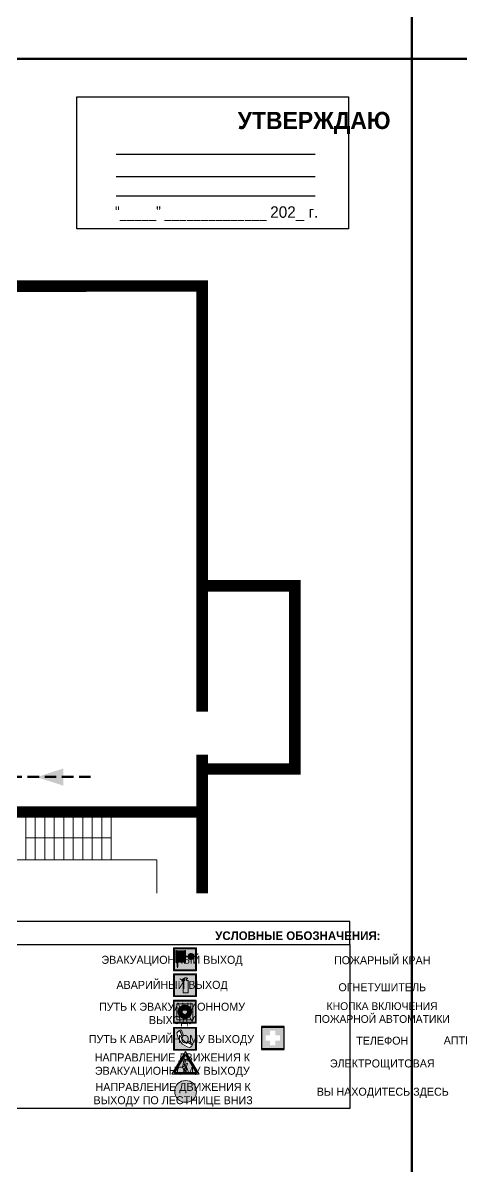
# Model space of a CAD drawing. Header units: millimetres. Extents: x 13114 to 67229, y 22859 to 38520.
# Drawn here: x 29835.5 to 29988.6, y 24678 to 25078.1 of the extents above; entities that cross this region are included whole.
import ezdxf

# ---------------------------------------------------------------- set-up
doc = ezdxf.new("R2010")
doc.units = ezdxf.units.MM
doc.linetypes.add('{ Wide Dash }', pattern=[12, 4, -2, 4, -2])
doc.layers.add('План_Штампы', color=7, linetype='Continuous')
doc.styles.add('обычный', font='arial.ttf')

# ---------------------------------------------------------------- blocks, each defined once
blk = doc.blocks.new('A$C3E6D3DDE')
at = {"lineweight": 5}
h = blk.add_hatch(color=40, dxfattribs=at)
h.paths.add_polyline_path([(24.1, 1.45), (16.46, -11.35), (31.74, -11.35)])
h.paths.add_polyline_path([(24.09, -0.46), (30.03, -10.41), (18.14, -10.41)], flags=16)
h.paths.add_polyline_path([(24.54, -3.08), (23.41, -6.02), (25.13, -5.01), (24.33, -8.5), (24.82, -8.27), (23.79, -9.86), (23.4, -8.04), (23.8, -8.43), (24.04, -6.29), (22.39, -7.25), (23.44, -3.08)], flags=0)
h = blk.add_hatch(color=256, dxfattribs=at)
h.paths.add_polyline_path([(24.37, 0.03, 0.567511), (23.82, 0.03), (17.59, -10.4, 0.582454), (17.86, -10.88), (30.32, -10.88, 0.582149), (30.6, -10.4)])
h.paths.add_polyline_path([(24.09, -0.46), (18.14, -10.41), (30.03, -10.41)], flags=16)
h.paths.add_polyline_path([(24.54, -3.08), (23.41, -6.02), (25.13, -5.01), (24.33, -8.5), (24.82, -8.27), (23.79, -9.86), (23.4, -8.04), (23.8, -8.43), (24.04, -6.29), (22.39, -7.25), (23.44, -3.08)], flags=0)
h = blk.add_hatch(color=40, dxfattribs=at)
h.paths.add_polyline_path([(24.09, -0.46), (18.14, -10.41), (30.03, -10.41)])
h.paths.add_polyline_path([(24.82, -8.27), (23.79, -9.86), (23.4, -8.04), (23.8, -8.43), (24.04, -6.29), (22.39, -7.25), (23.44, -3.08), (24.54, -3.08), (23.41, -6.02), (25.13, -5.01), (24.33, -8.5)], flags=16)
at = {"color": 40, "lineweight": 5}
for p, q in [((16.46, -11.35), (24.1, 1.45)), ((24.1, 1.45), (31.74, -11.35))]:
    blk.add_line(p, q, dxfattribs=at)
at = {"lineweight": 5}
for p, q in [((17.59, -10.4), (23.82, 0.03)), ((24.37, 0.03), (30.6, -10.4)), ((18.14, -10.41), (24.09, -0.46)), ((23.44, -3.08), (22.39, -7.25)), ((22.39, -7.25), (24.04, -6.29)), ((23.41, -6.02), (24.54, -3.08)), ((25.13, -5.01), (23.41, -6.02)), ((24.54, -3.08), (23.44, -3.08)), ((24.04, -6.29), (23.8, -8.43)), ((24.09, -0.46), (30.03, -10.41)), ((24.33, -8.5), (25.13, -5.01)), ((17.86, -10.88), (30.32, -10.88)), ((18.14, -10.41), (30.03, -10.41)), ((23.8, -8.43), (23.4, -8.04)), ((23.4, -8.04), (23.79, -9.86)), ((23.79, -9.86), (24.82, -8.27)), ((24.82, -8.27), (24.33, -8.5))]:
    blk.add_line(p, q, dxfattribs=at)
at = {"color": 50, "lineweight": 5}
blk.add_line((31.74, -11.35), (16.46, -11.35), dxfattribs=at)
blk = doc.blocks.new('A$C54414219')
at = {"true_color": 0xffffff}
h = blk.add_hatch(color=7, dxfattribs=at)
h.paths.add_polyline_path([(2.39, -9.45), (2.39, -18.3), (11.23, -18.3), (11.23, -9.45)], flags=0)
h.paths.add_polyline_path([(10.71, -13.87, -1), (2.92, -13.87, -1)], flags=0)
h.paths.add_polyline_path([(8.3, -13.87, -1), (5.33, -13.87, -1)], flags=0)
h.paths.add_polyline_path([(0.41, -7.47), (0.41, -20.27), (13.21, -20.27), (13.21, -7.47)])
h.paths.add_polyline_path([(0.92, -19.77), (12.71, -19.77), (12.71, -7.98), (0.92, -7.98)], flags=16)
h.paths.add_polyline_path([(11.23, -9.45), (11.23, -18.3), (2.39, -18.3), (2.39, -9.45)], flags=0)
at = {"lineweight": 5}
h = blk.add_hatch(color=242, dxfattribs=at)
h.paths.add_polyline_path([(12.71, -7.98), (0.92, -7.98), (0.92, -19.77), (12.71, -19.77)])
h.paths.add_polyline_path([(11.23, -18.3), (2.39, -18.3), (2.39, -9.45), (11.23, -9.45)], flags=16)
h.paths.add_polyline_path([(10.71, -13.87, -1), (2.92, -13.87, -1)], flags=0)
h.paths.add_polyline_path([(8.3, -13.87, -1), (5.33, -13.87, -1)], flags=0)
at = {"true_color": 0xffffff}
h = blk.add_hatch(color=7, dxfattribs=at)
h.paths.add_polyline_path([(2.39, -9.45), (2.39, -18.3), (11.23, -18.3), (11.23, -9.45)])
h.paths.add_polyline_path([(10.71, -13.87, -1), (2.92, -13.87, -1)], flags=16)
h.paths.add_polyline_path([(8.3, -13.87, -1), (5.33, -13.87, -1)], flags=0)
at = {"lineweight": 5}
h = blk.add_hatch(color=242, dxfattribs=at)
h.paths.add_polyline_path([(2.92, -13.87, 1), (10.71, -13.87, 1)])
h.paths.add_polyline_path([(8.3, -13.87, -1), (5.33, -13.87, -1)], flags=16)
at = {"color": 242, "lineweight": 5}
for p, q in [((0.41, -20.27), (0.41, -7.47)), ((0.41, -7.47), (13.21, -7.47)), ((0.41, -7.47), (13.21, -7.47)), ((13.21, -20.27), (13.21, -7.47)), ((0.41, -20.27), (13.21, -20.27))]:
    blk.add_line(p, q, dxfattribs=at)
for points in [[(0.92, -7.98), (12.71, -7.98), (12.71, -19.77), (0.92, -19.77)], [(2.39, -9.45), (11.23, -9.45), (11.23, -18.3), (2.39, -18.3)]]:
    blk.add_lwpolyline(points, close=True, dxfattribs=at)
for radius in [3.89, 1.49]:
    blk.add_circle((6.81, -13.87), radius, dxfattribs=at)
blk = doc.blocks.new('A$C456E1F9C')
at = {"lineweight": 5}
h = blk.add_hatch(color=242, dxfattribs=at)
h.paths.add_polyline_path([(0.51, -1.47), (0.51, -13.26), (12.29, -13.26), (12.29, -1.47)])
h.paths.add_polyline_path([(5.42, -4.95, -0.254479), (4.78, -5.4), (3.52, -2.53, -0.209735), (4.23, -2.4)], flags=16)
h.paths.add_polyline_path([(8.53, -8.6), (10.87, -10.17), (10.54, -10.76), (8.03, -9.13, -0.192251)], flags=16)
h.paths.add_polyline_path([(4.61, -5.49, 0.005518), (3.87, -5.72, 0.128647), (7.49, -10.01, 0.00809), (7.83, -9.33), (10.47, -10.97, -0.16736), (8.99, -12.25, -0.327862), (1.95, -3.95, -0.166952), (3.36, -2.62)], flags=16)
at = {"color": 242, "lineweight": 5}
for p, q in [((0, -13.77), (0, -0.97)), ((12.8, -0.97), (0, -0.97)), ((4.61, -5.49), (3.36, -2.62)), ((3.52, -2.53), (4.78, -5.4)), ((4.23, -2.4), (5.42, -4.95)), ((12.8, -13.77), (12.8, -0.97)), ((7.83, -9.33), (10.47, -10.97)), ((8.03, -9.13), (10.54, -10.76)), ((10.81, -10.12), (8.53, -8.6)), ((10.54, -10.76), (10.8, -10.3)), ((10.8, -10.3), (10.81, -10.12)), ((0, -13.77), (12.8, -13.77))]:
    blk.add_line(p, q, dxfattribs=at)
blk.add_lwpolyline([(0.51, -1.47), (12.29, -1.47), (12.29, -13.26), (0.51, -13.26)], close=True, dxfattribs=at)
for centre, radius, start, end in [((4.59, -5.34), 2.99, 114.28453, 152.19739), ((11.12, -3.31), 9.19, 183.99153, 256.60086), ((4.02, -3.27), 0.891, 76.32839, 123.70924), ((14.98, -39.1), 35.17, 107.14873, 108.41345), ((13.86, -0.94), 11.08, 205.55365, 234.87622), ((4.68, -4.59), 0.824, 276.9621, 334.07228), ((-13.31, 0.8), 23.44, 332.54871, 334.40268), ((8.94, -9.5), 0.989, 114.40924, 157.93883), ((7.87, -9.46), 3, 291.92908, 329.9329)]:
    blk.add_arc(centre, radius, start, end, dxfattribs=at)
blk = doc.blocks.new('A$C18900ED3')
h = blk.add_hatch(color=126)
h.paths.add_polyline_path([(-0.18, -0.18), (-7.02, -0.18), (-7.02, -7.02), (-0.18, -7.02)])
h.paths.add_polyline_path([(-5.89, -4.46), (-5.89, -2.77), (-4.46, -2.77), (-4.46, -1.31), (-2.77, -1.31), (-2.77, -2.77), (-1.33, -2.77), (-1.33, -4.46), (-2.77, -4.46), (-2.77, -5.89), (-4.46, -5.89), (-4.46, -4.46)], flags=16)
at = {"color": 126}
for p, q in [((-7.2, 0), (-7.2, -7.2)), ((0, 0), (-7.2, 0)), ((0, -7.2), (0, 0)), ((-7.02, -7.02), (-7.02, -0.18)), ((-7.02, -0.18), (-0.18, -0.18)), ((-0.18, -0.18), (-0.18, -7.02)), ((-7.2, -7.2), (0, -7.2)), ((-0.18, -7.02), (-7.02, -7.02))]:
    blk.add_line(p, q, dxfattribs=at)
blk = doc.blocks.new('A$C37112FD5')
at = {"true_color": 0xf5f5ff}
h = blk.add_hatch(color=7, dxfattribs=at)
h.dxf.hatch_style = 1
h.paths.add_polyline_path([(12.8, -7.4), (0, -7.4), (0, -20.2), (12.8, -20.2)])
h.paths.add_polyline_path([(12.29, -7.91), (12.29, -19.69), (0.51, -19.69), (0.51, -7.91)], flags=16)
h.paths.add_polyline_path([(4.98, -9.04, -0.42597), (5.17, -9.22), (5.17, -12.25), (5.17, -15.29, -0.432244), (4.98, -15.47), (4.83, -15.47, -0.42597), (4.64, -15.29), (4.64, -12.25), (4.64, -9.22, -0.432244), (4.83, -9.04)], flags=0)
h.paths.add_polyline_path([(4.28, -9.22), (4.28, -12.25), (4.28, -15.29, -0.432244), (4.09, -15.47), (3.94, -15.47, -0.42597), (3.75, -15.29), (3.75, -12.25), (3.75, -9.22, -0.432244), (3.94, -9.04), (4.09, -9.04, -0.42597)], flags=0)
h.paths.add_polyline_path([(5.72, -9.04), (5.87, -9.04, -0.42597), (6.06, -9.22), (6.06, -12.25), (6.06, -15.29, -0.432244), (5.87, -15.47), (5.72, -15.47, -0.42597), (5.53, -15.29), (5.53, -12.25), (5.53, -9.22, -0.432244)], flags=0)
h.paths.add_polyline_path([(6.42, -8.9), (6.5, -8.9, -0.42597), (6.69, -9.08), (6.69, -12.03), (8.21, -12.03, -15.824349), (8.21, -12.47), (6.69, -12.47), (6.69, -15.42, -0.432244), (6.5, -15.6), (6.42, -15.6)], flags=0)
h.paths.add_polyline_path([(3.39, -9.22), (3.39, -12.25), (3.39, -15.29, -0.432244), (3.2, -15.47), (3.05, -15.47, -0.42597), (2.85, -15.29), (2.85, -12.25), (2.85, -9.22, -0.432244), (3.05, -9.04), (3.2, -9.04, -0.42597)], flags=0)
h.paths.add_polyline_path([(2.5, -9.22), (2.5, -16.71), (1.96, -16.71), (1.96, -9.22, -0.432244), (2.15, -9.04), (2.31, -9.04, -0.42597)], flags=0)
h.paths.add_polyline_path([(1.61, -8.9), (1.61, -15.6), (1.57, -15.6, -0.42597), (1.37, -15.42), (1.37, -12.03), (1.37, -9.09, -0.432244), (1.57, -8.9)], flags=0)
h.paths.add_polyline_path([(9.76, -10.81), (9.76, -12.03), (8.49, -12.03, -0.336371)], flags=0)
h.paths.add_polyline_path([(8.49, -12.47), (9.76, -12.47), (9.76, -13.7, -0.336371)], flags=0)
h.paths.add_polyline_path([(10.11, -10.81, -0.336371), (11.38, -12.03), (10.11, -12.03)], flags=0)
h.paths.add_polyline_path([(10.11, -12.47), (11.38, -12.47, -0.336371), (10.11, -13.7)], flags=0)
h.paths.add_polyline_path([(2.5, -16.84), (2.5, -17.05), (1.97, -17.05), (1.97, -16.84)], flags=0)
h.paths.add_polyline_path([(2.5, -17.24, -0.033778), (2.24, -18.6, -0.033778), (1.97, -17.24)], flags=0)
h = blk.add_hatch(color=242)
h.dxf.hatch_style = 1
h.paths.add_polyline_path([(12.29, -7.91), (0.51, -7.91), (0.51, -19.69), (12.29, -19.69)])
h.paths.add_polyline_path([(6.42, -15.6), (6.42, -8.9), (6.5, -8.9, -0.42597), (6.69, -9.08), (6.69, -12.03), (8.21, -12.03, -15.824349), (8.21, -12.47), (6.69, -12.47), (6.69, -15.42, -0.432244), (6.5, -15.6)], flags=16)
h.paths.add_polyline_path([(5.87, -15.47), (5.72, -15.47, -0.42597), (5.53, -15.29), (5.53, -12.25), (5.53, -9.22, -0.432244), (5.72, -9.04), (5.87, -9.04, -0.42597), (6.06, -9.22), (6.06, -12.25), (6.06, -15.29, -0.432244)], flags=16)
h.paths.add_polyline_path([(4.98, -15.47), (4.83, -15.47, -0.42597), (4.64, -15.29), (4.64, -12.25), (4.64, -9.22, -0.432244), (4.83, -9.04), (4.98, -9.04, -0.42597), (5.17, -9.22), (5.17, -12.25), (5.17, -15.29, -0.432244)], flags=16)
h.paths.add_polyline_path([(4.09, -15.47), (3.94, -15.47, -0.42597), (3.75, -15.29), (3.75, -12.25), (3.75, -9.22, -0.432244), (3.94, -9.04), (4.09, -9.04, -0.42597), (4.28, -9.22), (4.28, -12.25), (4.28, -15.29, -0.432244)], flags=16)
h.paths.add_polyline_path([(3.2, -15.47), (3.05, -15.47, -0.42597), (2.85, -15.29), (2.85, -12.25), (2.85, -9.22, -0.432244), (3.05, -9.04), (3.2, -9.04, -0.42597), (3.39, -9.22), (3.39, -12.25), (3.39, -15.29, -0.432244)], flags=16)
h.paths.add_polyline_path([(2.5, -17.05), (1.97, -17.05), (1.97, -16.84), (2.5, -16.84)], flags=16)
h.paths.add_polyline_path([(2.5, -17.24, -0.033778), (2.24, -18.6, -0.033778), (1.97, -17.24)], flags=16)
h.paths.add_polyline_path([(2.5, -16.71), (1.96, -16.71), (1.96, -9.22, -0.432244), (2.15, -9.04), (2.31, -9.04, -0.42597), (2.5, -9.22)], flags=16)
h.paths.add_polyline_path([(1.61, -15.6), (1.57, -15.6, -0.42597), (1.37, -15.42), (1.37, -12.03), (1.37, -9.09, -0.432244), (1.57, -8.9), (1.61, -8.9)], flags=16)
h.paths.add_polyline_path([(8.49, -12.47), (9.76, -12.47), (9.76, -13.7, -0.336371)], flags=0)
h.paths.add_polyline_path([(10.11, -13.7), (10.11, -12.47), (11.38, -12.47, -0.336371)], flags=0)
h.paths.add_polyline_path([(8.49, -12.03, -0.336371), (9.76, -10.81), (9.76, -12.03)], flags=0)
h.paths.add_polyline_path([(10.11, -12.03), (10.11, -10.81, -0.336371), (11.38, -12.03)], flags=0)
h = blk.add_hatch(color=7, dxfattribs=at)
h.dxf.hatch_style = 1
h.paths.add_polyline_path([(1.61, -8.9), (1.57, -8.9, 0.432244), (1.37, -9.09), (1.37, -12.03), (1.37, -15.42, 0.42597), (1.57, -15.6), (1.61, -15.6)])
h.paths.add_polyline_path([(2.5, -9.22, 0.42597), (2.31, -9.04), (2.15, -9.04, 0.432244), (1.96, -9.22), (1.96, -16.71), (2.5, -16.71)])
h.paths.add_polyline_path([(2.5, -16.84), (1.97, -16.84), (1.97, -17.05), (2.5, -17.05)])
h.paths.add_polyline_path([(2.5, -17.24), (1.97, -17.24, 0.033778), (2.24, -18.6, 0.033778)])
h.paths.add_polyline_path([(3.39, -12.25), (3.39, -9.22, 0.42597), (3.2, -9.04), (3.05, -9.04, 0.432244), (2.85, -9.22), (2.85, -12.25), (2.85, -15.29, 0.42597), (3.05, -15.47), (3.2, -15.47, 0.432244), (3.39, -15.29)])
h.paths.add_polyline_path([(4.28, -12.25), (4.28, -9.22, 0.42597), (4.09, -9.04), (3.94, -9.04, 0.432244), (3.75, -9.22), (3.75, -12.25), (3.75, -15.29, 0.42597), (3.94, -15.47), (4.09, -15.47, 0.432244), (4.28, -15.29)])
h.paths.add_polyline_path([(5.17, -12.25), (5.17, -9.22, 0.42597), (4.98, -9.04), (4.83, -9.04, 0.432244), (4.64, -9.22), (4.64, -12.25), (4.64, -15.29, 0.42597), (4.83, -15.47), (4.98, -15.47, 0.432244), (5.17, -15.29)])
h.paths.add_polyline_path([(6.06, -12.25), (6.06, -9.22, 0.42597), (5.87, -9.04), (5.72, -9.04, 0.432244), (5.53, -9.22), (5.53, -12.25), (5.53, -15.29, 0.42597), (5.72, -15.47), (5.87, -15.47, 0.432244), (6.06, -15.29)])
h.paths.add_polyline_path([(6.69, -12.47), (8.21, -12.47, 15.824349), (8.21, -12.03), (6.69, -12.03), (6.69, -9.08, 0.42597), (6.5, -8.9), (6.42, -8.9), (6.42, -15.6), (6.5, -15.6, 0.432244), (6.69, -15.42)])
h.paths.add_polyline_path([(8.49, -12.47), (9.76, -12.47), (9.76, -13.7, -0.336371)], flags=16)
h.paths.add_polyline_path([(8.49, -12.03, -0.336371), (9.76, -10.81), (9.76, -12.03)], flags=16)
h.paths.add_polyline_path([(10.11, -12.47), (11.38, -12.47, -0.336371), (10.11, -13.7)], flags=16)
h.paths.add_polyline_path([(10.11, -12.03), (10.11, -10.81, -0.336371), (11.38, -12.03)], flags=16)
h = blk.add_hatch(color=242)
h.dxf.hatch_style = 1
h.paths.add_polyline_path([(9.76, -10.81, 0.336371), (8.49, -12.03), (9.76, -12.03)])
h.paths.add_polyline_path([(10.11, -10.81), (10.11, -12.03), (11.38, -12.03, 0.336371)])
h.paths.add_polyline_path([(11.38, -12.47), (10.11, -12.47), (10.11, -13.7, 0.336371)])
h.paths.add_polyline_path([(9.76, -12.47), (8.49, -12.47, 0.336371), (9.76, -13.7)])
at = {"color": 242, "lineweight": 5}
for p, q in [((0, -20.2), (0, -7.4)), ((0, -7.4), (12.8, -7.4)), ((1.37, -12.03), (1.37, -9.08)), ((1.37, -12.03), (1.37, -15.42)), ((1.57, -8.9), (1.61, -8.9)), ((1.61, -8.9), (1.61, -15.6)), ((1.96, -16.71), (1.96, -9.22)), ((2.15, -9.04), (2.31, -9.04)), ((2.5, -16.71), (2.5, -9.22)), ((2.85, -12.25), (2.85, -9.22)), ((2.85, -12.25), (2.85, -15.29)), ((3.05, -9.04), (3.2, -9.04)), ((3.39, -12.25), (3.39, -9.22)), ((3.39, -12.25), (3.39, -15.29)), ((3.75, -12.25), (3.75, -9.22)), ((3.75, -12.25), (3.75, -15.29)), ((3.94, -9.04), (4.09, -9.04)), ((4.28, -12.25), (4.28, -9.22)), ((4.28, -12.25), (4.28, -15.29)), ((4.64, -12.25), (4.64, -9.22)), ((4.64, -12.25), (4.64, -15.29)), ((4.83, -9.04), (4.98, -9.04)), ((5.17, -12.25), (5.17, -9.22)), ((5.17, -12.25), (5.17, -15.29)), ((5.53, -12.25), (5.53, -9.22)), ((5.53, -12.25), (5.53, -15.29)), ((5.72, -9.04), (5.87, -9.04)), ((6.06, -12.25), (6.06, -9.22)), ((6.06, -12.25), (6.06, -15.29)), ((6.42, -8.9), (6.42, -15.6)), ((6.5, -8.9), (6.42, -8.9)), ((6.69, -12.03), (6.69, -9.08)), ((8.21, -12.03), (6.69, -12.03)), ((8.21, -12.47), (6.69, -12.47)), ((6.69, -12.47), (6.69, -15.42)), ((9.76, -12.03), (8.49, -12.03)), ((9.76, -12.47), (8.49, -12.47)), ((9.76, -10.81), (9.76, -12.03)), ((9.76, -12.47), (9.76, -13.7)), ((10.11, -10.81), (10.11, -12.03)), ((11.38, -12.03), (10.11, -12.03)), ((11.38, -12.47), (10.11, -12.47)), ((10.11, -12.47), (10.11, -13.7)), ((12.8, -20.2), (12.8, -7.4)), ((1.57, -15.6), (1.61, -15.6)), ((1.96, -16.71), (2.5, -16.71)), ((1.97, -16.84), (2.5, -16.84)), ((1.97, -17.05), (1.97, -16.84)), ((2.5, -17.05), (1.97, -17.05)), ((1.97, -17.24), (2.5, -17.24)), ((2.5, -16.84), (2.5, -17.05)), ((3.05, -15.47), (3.2, -15.47)), ((3.94, -15.47), (4.09, -15.47)), ((4.83, -15.47), (4.98, -15.47)), ((5.72, -15.47), (5.87, -15.47)), ((6.42, -15.6), (6.5, -15.6)), ((0, -20.2), (12.8, -20.2))]:
    blk.add_line(p, q, dxfattribs=at)
blk.add_lwpolyline([(0.51, -7.91), (12.29, -7.91), (12.29, -19.69), (0.51, -19.69)], close=True, dxfattribs=at)
for centre, radius, start, end in [((1.56, -9.09), 0.182, 87.10267, 180.60715), ((2.15, -9.22), 0.182, 87.10267, 180.60715), ((2.32, -9.22), 0.182, 359.39285, 92.89733), ((3.04, -9.22), 0.182, 87.10267, 180.60715), ((3.21, -9.22), 0.182, 359.39285, 92.89733), ((3.93, -9.22), 0.182, 87.10267, 180.60715), ((4.1, -9.22), 0.182, 359.39285, 92.89733), ((4.82, -9.22), 0.182, 87.10267, 180.60715), ((4.99, -9.22), 0.182, 359.39285, 92.89733), ((5.71, -9.22), 0.182, 87.10267, 180.60715), ((5.88, -9.22), 0.182, 359.39285, 92.89733), ((6.51, -9.09), 0.182, 359.39285, 92.89733), ((9.93, -12.25), 1.74, 187.23185, 172.76815), ((9.93, -12.25), 1.46, 96.99266, 171.35851), ((9.93, -12.25), 1.46, 188.64149, 263.00734), ((9.93, -12.25), 1.46, 8.64149, 83.00734), ((9.93, -12.25), 1.46, 276.99266, 351.35851), ((1.56, -15.42), 0.182, 179.39285, 272.89733), ((12.17, -15.98), 10.27, 187.04098, 194.7793), ((-7.7, -15.98), 10.27, 345.2207, 352.95902), ((3.04, -15.29), 0.182, 179.39285, 272.89733), ((3.21, -15.29), 0.182, 267.10267, 0.60715), ((3.93, -15.29), 0.182, 179.39285, 272.89733), ((4.1, -15.29), 0.182, 267.10267, 0.60715), ((4.82, -15.29), 0.182, 179.39285, 272.89733), ((4.99, -15.29), 0.182, 267.10267, 0.60715), ((5.71, -15.29), 0.182, 179.39285, 272.89733), ((5.88, -15.29), 0.182, 267.10267, 0.60715), ((6.51, -15.42), 0.182, 267.10267, 0.60715)]:
    blk.add_arc(centre, radius, start, end, dxfattribs=at)
blk = doc.blocks.new('A$C3AD82952')
at = {"true_color": 0xf5f5ff}
h = blk.add_hatch(color=7, dxfattribs=at)
h.dxf.hatch_style = 1
h.paths.add_polyline_path([(8.21, 8.73, 0.414214), (7.89, 9.05), (7.22, 9.05), (7.22, 9.92), (7.59, 9.92, 1), (7.57, 10.36), (7.22, 10.36), (7.22, 10.6), (6.43, 10.6), (6.43, 10.36), (6.01, 10.36), (4.74, 9.59), (4.74, 8.69), (4.98, 8.73), (4.98, 9.26), (6.12, 9.91), (6.43, 9.91), (6.43, 9.05), (5.76, 9.05, 0.414214), (5.44, 8.73), (5.44, 2.2), (8.21, 2.2)], flags=0)
h.paths.add_polyline_path([(12.8, 12.8), (0, 12.8), (0, 0), (12.8, 0)])
h.paths.add_polyline_path([(0.51, 12.29), (12.29, 12.29), (12.29, 0.51), (0.51, 0.51)], flags=16)
h.paths.add_polyline_path([(4.74, 9.59), (6.01, 10.36), (6.43, 10.36), (6.43, 10.6), (7.22, 10.6), (7.22, 10.36), (7.59, 10.36, -0.94586), (7.59, 9.92), (7.22, 9.92), (7.22, 9.05), (7.89, 9.05, -0.414214), (8.21, 8.73), (8.21, 2.2), (5.44, 2.2), (5.44, 8.73, -0.414214), (5.76, 9.05), (6.43, 9.05), (6.43, 9.91), (6.12, 9.91), (4.98, 9.26), (4.98, 8.73), (4.74, 8.69)], flags=0)
h = blk.add_hatch(color=242)
h.dxf.hatch_style = 1
h.paths.add_polyline_path([(12.29, 12.29), (0.51, 12.29), (0.51, 0.51), (12.29, 0.51)])
h.paths.add_polyline_path([(4.74, 8.69), (4.74, 9.59), (6.01, 10.36), (6.43, 10.36), (6.43, 10.6), (7.22, 10.6), (7.22, 10.36), (7.59, 10.36, -0.94586), (7.59, 9.92), (7.22, 9.92), (7.22, 9.05), (7.89, 9.05, -0.414214), (8.21, 8.73), (8.21, 2.2), (5.44, 2.2), (5.44, 8.73, -0.414214), (5.76, 9.05), (6.43, 9.05), (6.43, 9.91), (6.12, 9.91), (4.98, 9.26), (4.98, 8.73)], flags=16)
h = blk.add_hatch(color=7, dxfattribs=at)
h.dxf.hatch_style = 1
h.paths.add_polyline_path([(8.21, 8.73, 0.414214), (7.89, 9.05), (7.22, 9.05), (7.22, 9.92), (7.59, 9.92, 1), (7.57, 10.36), (7.22, 10.36), (7.22, 10.6), (6.43, 10.6), (6.43, 10.36), (6.01, 10.36), (4.74, 9.59), (4.74, 8.69), (4.98, 8.73), (4.98, 9.26), (6.12, 9.91), (6.43, 9.91), (6.43, 9.05), (5.76, 9.05, 0.414214), (5.44, 8.73), (5.44, 2.2), (8.21, 2.2)])
at = {"color": 242, "lineweight": 5}
for p, q in [((0, 0), (0, 12.8)), ((0, 12.8), (12.8, 12.8)), ((6.01, 10.36), (4.74, 9.59)), ((4.74, 9.59), (4.74, 8.69)), ((4.74, 8.69), (4.98, 8.73)), ((4.98, 9.26), (6.12, 9.91)), ((4.98, 8.73), (4.98, 9.26)), ((5.44, 2.2), (5.44, 8.73)), ((5.76, 9.05), (6.43, 9.05)), ((6.01, 10.36), (6.43, 10.36)), ((6.12, 9.91), (6.43, 9.91)), ((7.22, 10.6), (6.43, 10.6)), ((6.43, 10.6), (6.43, 10.36)), ((6.43, 9.91), (6.43, 9.05)), ((7.22, 10.36), (7.22, 10.6)), ((7.59, 10.36), (7.22, 10.36)), ((7.22, 9.05), (7.22, 9.92)), ((7.59, 9.92), (7.22, 9.92)), ((7.89, 9.05), (7.22, 9.05)), ((8.21, 2.2), (8.21, 8.73)), ((12.8, 0), (12.8, 12.8)), ((0, 0), (12.8, 0)), ((5.44, 2.2), (8.21, 2.2))]:
    blk.add_line(p, q, dxfattribs=at)
blk.add_lwpolyline([(0.51, 12.29), (12.29, 12.29), (12.29, 0.51), (0.51, 0.51)], close=True, dxfattribs=at)
for centre, radius, start, end in [((5.76, 8.73), 0.32, 90, 180), ((7.58, 10.14), 0.223, 273.18746, 86.81254), ((7.89, 8.73), 0.32, 0, 90)]:
    blk.add_arc(centre, radius, start, end, dxfattribs=at)
blk = doc.blocks.new('A$C7B8C2D5B')
at = {"lineweight": 0}
h = blk.add_hatch(color=5, dxfattribs=at)
h.dxf.hatch_style = 1
h.paths.add_polyline_path([(1.4, -3.02, 1), (-2.11, -3.02, 1)])
at = {"color": 5, "lineweight": 0}
blk.add_circle((-0.36, -3.02), 1.75, dxfattribs=at)

msp = doc.modelspace()

# ---------------------------------------------------------------- linework, layer by layer
at = {"color": 6, "lineweight": 100}
for points in [[(29371.38, 25065.56), (29971.38, 25065.56), (29971.38, 25460.56), (29371.38, 25460.56)], [(29971.38, 25065.56), (30571.38, 25065.56), (30571.38, 25460.56), (29971.38, 25460.56)], [(29371.38, 24670.56), (29971.38, 24670.56), (29971.38, 25065.56), (29371.38, 25065.56)], [(29971.38, 24670.56), (30571.38, 24670.56), (30571.38, 25065.56), (29971.38, 25065.56)]]:
    msp.add_lwpolyline(points, close=True, dxfattribs=at)
for points in [[(29854.33, 25052.23), (29949.33, 25052.23), (29949.33, 25006.03), (29854.33, 25006.03)], [(29806, 24755.61), (29949.77, 24755.61), (29949.77, 24763.66), (29806, 24763.66)], [(29806, 24755.61), (29949.77, 24755.61), (29949.77, 24698.21), (29806, 24698.21)]]:
    msp.add_lwpolyline(points, close=True)
for points in [[(29868.08, 25032.19), (29937.61, 25032.19)], [(29868.08, 25024.42), (29937.61, 25024.42)], [(29868.08, 25017.64), (29937.61, 25017.64)]]:
    msp.add_lwpolyline(points)
at = {"lineweight": 0}
for points in [[(29475.19, 24987.91), (29857.68, 24987.91)], [(29475.24, 24986.05), (29857.73, 24986.05)], [(29475.12, 24984.12), (29857.61, 24984.12)], [(29443.01, 24776.67), (29443.01, 24785.26), (29882.35, 24785.26), (29882.35, 24773.53)]]:
    msp.add_lwpolyline(points, dxfattribs=at)
at = {"lineweight": 0, "const_width": 4}
for points in [[(29779.05, 24986.05), (29898.14, 24986.05), (29898.14, 24837.12)], [(29898.14, 24881.11), (29930.52, 24881.11), (29930.52, 24817.04), (29898.14, 24817.04), (29898.14, 24822.06), (29898.14, 24773.53)], [(29898.14, 24801.99), (29821.47, 24801.99)]]:
    msp.add_lwpolyline(points, dxfattribs=at)
at = {"color": 126, "linetype": '{ Wide Dash }', "lineweight": 100, "true_color": 0x008754}
msp.add_lwpolyline([(29859.15, 24814.24), (29815.5, 24814.24), (29815.5, 24792.85), (29833.09, 24792.85)], dxfattribs=at)
at = {"lineweight": 0}
for points in [[(29836.5, 24792.94), (29839.81, 24792.94), (29839.81, 24800.62), (29836.5, 24800.62)], [(29839.81, 24792.94), (29843.13, 24792.94), (29843.13, 24800.62), (29839.81, 24800.62)], [(29843.13, 24792.94), (29846.45, 24792.94), (29846.45, 24800.62), (29843.13, 24800.62)], [(29846.45, 24792.94), (29849.77, 24792.94), (29849.77, 24800.62), (29846.45, 24800.62)], [(29849.77, 24792.94), (29853.08, 24792.94), (29853.08, 24800.62), (29849.77, 24800.62)], [(29853.08, 24792.94), (29856.4, 24792.94), (29856.4, 24800.62), (29853.08, 24800.62)], [(29856.4, 24792.94), (29859.72, 24792.94), (29859.72, 24800.62), (29856.4, 24800.62)], [(29859.72, 24792.94), (29863.03, 24792.94), (29863.03, 24800.62), (29859.72, 24800.62)], [(29863.03, 24792.94), (29866.35, 24792.94), (29866.35, 24800.62), (29863.03, 24800.62)], [(29836.5, 24785.26), (29839.81, 24785.26), (29839.81, 24792.94), (29836.5, 24792.94)], [(29839.81, 24785.26), (29843.13, 24785.26), (29843.13, 24792.94), (29839.81, 24792.94)], [(29843.13, 24785.26), (29846.45, 24785.26), (29846.45, 24792.94), (29843.13, 24792.94)], [(29846.45, 24785.26), (29849.77, 24785.26), (29849.77, 24792.94), (29846.45, 24792.94)], [(29849.77, 24785.26), (29853.08, 24785.26), (29853.08, 24792.94), (29849.77, 24792.94)], [(29853.08, 24785.26), (29856.4, 24785.26), (29856.4, 24792.94), (29853.08, 24792.94)], [(29856.4, 24785.26), (29859.72, 24785.26), (29859.72, 24792.94), (29856.4, 24792.94)], [(29859.72, 24785.26), (29863.03, 24785.26), (29863.03, 24792.94), (29859.72, 24792.94)], [(29863.03, 24785.26), (29866.35, 24785.26), (29866.35, 24792.94), (29863.03, 24792.94)]]:
    msp.add_lwpolyline(points, close=True, dxfattribs=at)
at = {"layer": 'План_Штампы', "color": 126, "true_color": 0x008754}
msp.add_solid([(29849.62, 24817.2), (29849.61, 24811.2), (29840.39, 24814.17)], dxfattribs=at)

# ---------------------------------------------------------------- block references
for name, p, xscale, yscale, zscale in [('A$C37112FD5', (29888.13, 24759.06), 0.6249984004534781, 0.6249984004534781, 0.6249984004534781), ('A$C3AD82952', (29888.13, 24737.36), 0.625, 0.625, 0.625), ('A$C54414219', (29887.82, 24740.74), 0.625, 0.625, 0.625), ('A$C456E1F9C', (29888.13, 24727.19), 0.625, 0.625, 0.625), ('A$C18900ED3', (29926.85, 24726.91), 1.111111111007631, 1.111111111007631, 1.111111111007631), ('A$C3E6D3DDE', (29877.26, 24717.27), 0.625, 0.625, 0.625), ('A$C7B8C2D5B', (29893.16, 24710.79), 2.177419353276491, 2.177419353276491, 2.177419353276491)]:
    msp.add_blockref(name, p, dxfattribs=dict(xscale=xscale, yscale=yscale, zscale=zscale))

# ---------------------------------------------------------------- texts
at = {"lineweight": 0, "attachment_point": 5, "style": 'обычный'}
for s, insert, char_height, width in [('\\pi-18,l18,t18;{\\fProxima Nova Rg|b1|i0|c204|p2;УТВЕРЖДАЮ\\H1.1997x; }', (29937.27, 25043.11), 6, 126.6484), ('{\\fArial Narrow|b0|i0|c204|p34;"_____" ______________ \\fProxima Nova Rg|b0|i0|c204|p2;202_ г. }', (29903.23, 25011.35), 4, 78.6503), ('{\\fProxima Nova Rg|b1|i0|c204|p2;УСЛОВНЫЕ ОБОЗНАЧЕНИЯ:\\H1.1997x; }', (29931.59, 24758.67), 3, 175.1736), ('\\pi-8.4,l8.4,t8.4;{\\fProxima Nova Rg|b0|i0|c204|p2;ЭВАКУАЦИОННЫЙ ВЫХОД\\H1.6404x; }', (29887.61, 24749.84), 2.8, 126.6484), ('\\pi-8.4,l8.4,t8.4;{\\fProxima Nova Rg|b0|i0|c204|p2;ПОЖАРНЫЙ КРАН\\H1.6404x; }', (29961.07, 24750.08), 2.8, 126.6484), ('\\pi-8.4,l8.4,t8.4;{\\fProxima Nova Rg|b0|i0|c204|p2;АВАРИЙНЫЙ ВЫХОД\\H1.6404x; }', (29887.63, 24741.08), 2.8, 126.6484), ('\\pi-8.4,l8.4,t8.4;{\\fProxima Nova Rg|b0|i0|c204|p2;ОГНЕТУШИТЕЛЬ\\H1.1997x; }', (29961.09, 24740.63), 2.8, 126.6484), ('\\pi-8.4,l8.4,t8.4;{\\fProxima Nova Rg|b0|i0|c204|p2;ПУТЬ К ЭВАКУАЦИОННОМУ \\PВЫХОДУ }', (29887.62, 24731.09), 2.8, 126.6484), ('\\pi-8.1,l8.1,t8.1;{\\fProxima Nova Rg|b0|i0|c204|p2;КНОПКА ВКЛЮЧЕНИЯ\\PПОЖАРНОЙ АВТОМАТИКИ}', (29961.04, 24731.77), 2.7, 126.6484), ('\\pi-8.4,l8.4,t8.4;{\\fProxima Nova Rg|b0|i0|c204|p2;ПУТЬ К АВАРИЙНОМУ ВЫХОДУ \\H1.6404x; }', (29887.42, 24722.09), 2.8, 126.6484), ('\\pi-8.4,l8.4,t8.4;{\\fProxima Nova Rg|b0|i0|c204|p2;ТЕЛЕФОН\\H1.1997x; }', (29961.08, 24721.95), 2.8, 126.6484), ('\\pi-8.4,l8.4,t8.4;{\\fProxima Nova Rg|b0|i0|c204|p2;АПТЕЧКА\\H1.1667x; }', (29991.14, 24722.04), 2.8, 126.6484), ('\\pi-8.4,l8.4,t8.4;{\\fProxima Nova Rg|b0|i0|c204|p2;НАПРАВЛЕНИЕ ДВИЖЕНИЯ К \\PЭВАКУАЦИОННОМУ ВЫХОДУ}', (29887.71, 24713.35), 2.8, 126.6484), ('\\pi-8.4,l8.4,t8.4;{\\fProxima Nova Rg|b0|i0|c204|p2;ЭЛЕКТРОЩИТОВАЯ\\H1.1997x; }', (29961.09, 24713.58), 2.8, 126.6484), ('\\pi-8.4,l8.4,t8.4;{\\fProxima Nova Rg|b0|i0|c204|p2;НАПРАВЛЕНИЕ ДВИЖЕНИЯ К \\PВЫХОДУ ПО ЛЕСТНИЦЕ ВНИЗ}', (29888, 24703.04), 2.8, 126.6484), ('\\pi-8.4,l8.4,t8.4;{\\fProxima Nova Rg|b0|i0|c204|p2;ВЫ НАХОДИТЕСЬ ЗДЕСЬ\\H1.1997x; }', (29961.27, 24703.69), 2.8, 126.6484)]:
    msp.add_mtext(s, dxfattribs=dict(at, insert=insert, char_height=char_height, width=width))

doc.saveas('drawing.dxf')
